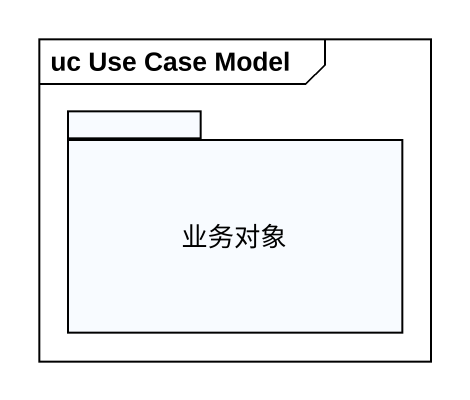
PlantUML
@startuml
mainframe uc Use Case Model
package 业务对象 {
}
@enduml
